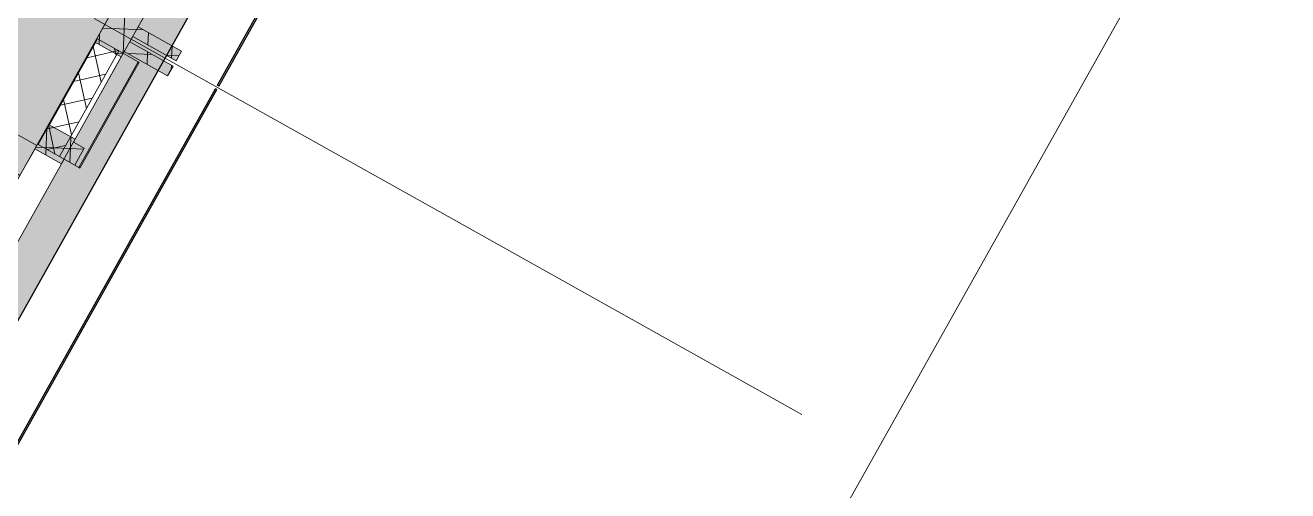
# Model space of a CAD drawing. Header units: metres. Extents: x -27.1 to 50.1, y 105.7 to 163.4.
# Drawn here: x 10.142 to 13.254, y 145.255 to 146.404 of the extents above; entities that cross this region are included whole.
import ezdxf

# ---------------------------------------------------------------- set-up
doc = ezdxf.new("R2010")
doc.units = ezdxf.units.M
doc.header["$MEASUREMENT"] = 0
for name, pattern in [('Achse', [0.0023, 0.0015, -0.0008]), ('Punktlinie', [0.0035, 0, -0.0035]), ('Strichlinie_ eng', [0.0023, 0.0015, -0.0008]), ('Wipeout_Contour', [1, 0, -1])]:
    doc.linetypes.add(name, pattern=pattern)
for name, color, linetype in [('00  Raster Ausbau', 7, 'Continuous'), ('10  Fassade', 7, 'Continuous'), ('10  Fassade_Deckschraffur', 7, 'Continuous'), ('10  Fassade_Schnittschraffur', 7, 'Continuous'), ('10  Wand Massiv_Deckschraffur', 7, 'Continuous'), ('10  Wand Massiv_Fenster', 7, 'Continuous'), ('Neubau_20  Deckenspiegel + Einbauten', 7, 'Continuous'), ('Neubau_40  Bemaßung 1_50 Achse', 7, 'Continuous')]:
    doc.layers.add(name, color=color, linetype=linetype)
pattern_1 = [(87.605446, (0, 0), (-0.059947608, 0.002506841), []), (177.605446, (0, 0), (0.002506841, 0.059947608), [])]

msp = doc.modelspace()

# ---------------------------------------------------------------- wipeouts: each hides what was drawn before it
at = {"color": 254, "linetype": 'Wipeout_Contour', "lineweight": 0, "ltscale": 557.174827}
msp.add_wipeout([(11.1047, 148.1939), (0.9449, 130.0612), (1.1155, 129.9656), (11.2753, 148.0983)], dxfattribs=at).dxf.layer = '10  Fassade_Deckschraffur'

# ---------------------------------------------------------------- next in the draw order: wipeouts: each hides what was drawn before it
at = {"color": 254, "linetype": 'Wipeout_Contour', "lineweight": 0, "ltscale": 556.471619}
msp.add_wipeout([(11.5016, 147.9715), (1.3418, 129.8388), (1.3994, 129.8065), (11.5592, 147.9392)], dxfattribs=at).dxf.layer = '10  Fassade_Deckschraffur'

# ---------------------------------------------------------------- next in the draw order: wipeouts: each hides what was drawn before it
at = {"color": 254, "linetype": 'Wipeout_Contour', "lineweight": 0, "ltscale": 556.861201}
msp.add_wipeout([(11.3404, 148.0618), (1.1805, 129.9291), (1.1832, 129.9277), (11.343, 148.0604)], dxfattribs=at).dxf.layer = '10  Fassade_Deckschraffur'

# ---------------------------------------------------------------- next in the draw order: wipeouts: each hides what was drawn before it
at = {"color": 254, "linetype": 'Wipeout_Contour', "lineweight": 0, "ltscale": 556.694508}
msp.add_wipeout([(1.1832, 129.9277), (1.3418, 129.8388), (11.5016, 147.9715), (11.343, 148.0604)], dxfattribs=at).dxf.layer = '10  Fassade_Deckschraffur'

# ---------------------------------------------------------------- next in the draw order: wipeouts: each hides what was drawn before it
at = {"color": 254, "linetype": 'Wipeout_Contour', "lineweight": 0, "ltscale": 556.924558}
msp.add_wipeout([(11.2844, 148.0932), (1.1246, 129.9605), (1.1778, 129.9307), (11.3376, 148.0634)], dxfattribs=at).dxf.layer = '10  Fassade_Deckschraffur'

# ---------------------------------------------------------------- next in the draw order: wipeouts: each hides what was drawn before it
at = {"color": 254, "linetype": 'Wipeout_Contour', "lineweight": 0, "ltscale": 556.984181}
msp.add_wipeout([(1.1246, 129.9605), (11.2844, 148.0932), (11.28, 148.0957), (1.1202, 129.963)], dxfattribs=at).dxf.layer = '10  Fassade_Deckschraffur'

# ---------------------------------------------------------------- next in the draw order: wipeouts: each hides what was drawn before it
at = {"color": 254, "linetype": 'Wipeout_Contour', "lineweight": 0, "ltscale": 556.993566}
msp.add_wipeout([(1.1155, 129.9656), (1.1202, 129.963), (11.28, 148.0957), (11.2753, 148.0983)], dxfattribs=at).dxf.layer = '10  Fassade_Deckschraffur'

# ---------------------------------------------------------------- next in the draw order: hatches: boundary and pattern name
at = {"layer": '10  Fassade_Schnittschraffur', "linetype": 'Continuous', "lineweight": 0, "true_color": 0xffffff}
msp.add_hatch(color=7, dxfattribs=at).paths.add_polyline_path([(10.5271, 146.3396), (10.4202, 146.3995), (10.4068, 146.3755), (10.5136, 146.3156)])
at = {"layer": '10  Fassade_Schnittschraffur', "linetype": 'Continuous', "lineweight": 13, "true_color": 0x000100}
h = msp.add_hatch(dxfattribs=at)
h.set_pattern_fill('Dämmung__hart_1_0001', color=98, style=0, pattern_type=2)
h.set_pattern_definition(pattern_1)
h.paths.add_polyline_path([(10.5271, 146.3396), (10.4202, 146.3995), (10.4068, 146.3755), (10.5136, 146.3156)])
at = {"layer": '10  Wand Massiv_Deckschraffur', "linetype": 'Continuous', "lineweight": 0, "true_color": 0xffffff}
msp.add_hatch(color=7, dxfattribs=at).paths.add_polyline_path([(1.272, 129.8779), (11.4318, 148.0106), (11.2573, 148.1084), (11.1047, 148.1939), (0.9448, 130.0612), (1.0975, 129.9757)])

# ---------------------------------------------------------------- next in the draw order: linework, layer by layer
at = {"layer": '00  Raster Ausbau', "color": 251, "linetype": 'Achse', "lineweight": 18, "ltscale": 1000, "true_color": 0x5f5f5f}
msp.add_line((11.1839, 145.9315), (12.0563, 145.4427), dxfattribs=at)
at = {"layer": '10  Fassade', "color": 255, "linetype": 'Punktlinie', "lineweight": 18, "ltscale": 1000}
msp.add_line((11.2573, 148.1084), (1.0975, 129.9757), dxfattribs=at)
at = {"layer": '10  Fassade', "color": 7, "linetype": 'Continuous', "lineweight": 13, "ltscale": 1000}
for p, q in [((10.4275, 146.4126), (10.4202, 146.3995)), ((10.4202, 146.3995), (10.5271, 146.3396)), ((10.4068, 146.3755), (10.3994, 146.3624)), ((10.4068, 146.3755), (10.5136, 146.3156)), ((10.3994, 146.3624), (10.5063, 146.3025)), ((10.5271, 146.3396), (10.5136, 146.3156)), ((10.5063, 146.3025), (10.4928, 146.2785)), ((10.287, 146.1004), (10.2636, 146.0586))]:
    msp.add_line(p, q, dxfattribs=at)
at = {"layer": '10  Fassade', "color": 255, "linetype": 'Punktlinie', "lineweight": 18, "ltscale": 1000, "flags": 128}
for points in [[(11.2753, 148.0983), (1.1155, 129.9656)], [(11.28, 148.0957), (1.1202, 129.963)], [(11.2844, 148.0932), (1.1246, 129.9605)], [(11.3376, 148.0634), (1.1778, 129.9307)], [(11.3404, 148.0618), (1.1805, 129.9291)], [(11.343, 148.0604), (1.1832, 129.9277)], [(11.5016, 147.9715), (1.3418, 129.8388)], [(11.5592, 147.9392), (1.3994, 129.8065)]]:
    msp.add_lwpolyline(points, dxfattribs=at)
at = {"layer": '10  Fassade', "color": 7, "linetype": 'Strichlinie_ eng', "lineweight": 18, "ltscale": 1000, "flags": 128}
for points in [[(1.1237, 129.961), (1.545, 130.713), (1.7591, 131.0951), (2.2638, 131.9959), (2.419, 132.2728), (2.8648, 133.0685), (3.0789, 133.4506), (3.5836, 134.3513), (3.7388, 134.6283), (4.1846, 135.4239), (4.3987, 135.806), (4.9034, 136.7068), (5.0586, 136.9838), (5.5044, 137.7794), (5.7185, 138.1615), (6.2231, 139.0622), (6.3783, 139.3392), (6.8241, 140.1349), (7.0382, 140.517), (7.5429, 141.4177), (7.6981, 141.6947), (8.1439, 142.4903), (8.358, 142.8724), (8.8627, 143.7732), (9.0179, 144.0502), (9.4637, 144.8458), (9.6778, 145.2279), (10.1825, 146.1286), (10.3377, 146.4056), (10.7834, 147.2012), (10.9975, 147.5833), (11.2835, 148.0937)], [(1.1891, 129.9243), (1.6105, 130.6763), (1.8246, 131.0585), (2.3293, 131.9592), (2.4844, 132.2362), (2.9302, 133.0318), (3.1443, 133.4139), (3.649, 134.3147), (3.8042, 134.5916), (4.25, 135.3873), (4.4641, 135.7694), (4.9688, 136.6701), (5.124, 136.9471), (5.5698, 137.7427), (5.7839, 138.1248), (6.2886, 139.0256), (6.4438, 139.3026), (6.8896, 140.0982), (7.1037, 140.4803), (7.6083, 141.381), (7.7635, 141.658), (8.2093, 142.4537), (8.4234, 142.8358), (8.9281, 143.7365), (9.0833, 144.0135), (9.5291, 144.8091), (9.7432, 145.1912), (10.2479, 146.092), (10.4031, 146.369), (10.8489, 147.1646), (11.063, 147.5467), (11.3489, 148.057)], [(10.4202, 146.3995), (10.5271, 146.3396)], [(10.5136, 146.3156), (10.4068, 146.3755)], [(10.4928, 146.2785), (10.386, 146.3384)], [(10.3994, 146.3624), (10.5063, 146.3025)], [(10.5271, 146.3396), (10.5136, 146.3156)], [(10.5063, 146.3025), (10.4928, 146.2785)], [(10.2608, 146.1151), (10.287, 146.1004)], [(10.287, 146.1004), (10.2636, 146.0586)], [(10.2636, 146.0586), (10.2374, 146.0732)]]:
    msp.add_lwpolyline(points, dxfattribs=at)
at = {"layer": '10  Wand Massiv_Fenster', "color": 7, "linetype": 'Continuous', "lineweight": 25, "ltscale": 1000}
msp.add_line((11.4318, 148.0106), (1.272, 129.8779), dxfattribs=at)

# ---------------------------------------------------------------- next in the draw order: wipeouts: each hides what was drawn before it
at = {"color": 254, "linetype": 'Wipeout_Contour', "lineweight": 0, "ltscale": 591.441087}
msp.add_wipeout([(11.9306, 148.6021), (10.6157, 146.2553), (10.6192, 146.2534), (11.934, 148.6001)], dxfattribs=at).dxf.layer = '10  Fassade_Deckschraffur'
at = {"color": 254, "linetype": 'Wipeout_Contour', "lineweight": 0, "ltscale": 586.416165}
msp.add_wipeout([(10.3132, 146.362), (10.1993, 146.1587), (10.2648, 146.1221), (10.3786, 146.3253)], dxfattribs=at).dxf.layer = '10  Fassade_Deckschraffur'
at = {"color": 254, "linetype": 'Wipeout_Contour', "lineweight": 0, "ltscale": 584.023544}
msp.add_wipeout([(10.1656, 146.0985), (9.6998, 145.2671), (9.7652, 145.2305), (10.231, 146.0619)], dxfattribs=at).dxf.layer = '10  Fassade_Deckschraffur'

# ---------------------------------------------------------------- next in the draw order: hatches: boundary and pattern name
at = {"layer": '10  Fassade', "linetype": 'Continuous', "lineweight": 0, "true_color": 0xffffff}
for points in [[(10.3198, 146.3697), (10.3181, 146.3707), (10.172, 146.1099), (10.1737, 146.1089)], [(10.4228, 146.3121), (10.4202, 146.3135), (10.274, 146.0527), (10.2766, 146.0512)]]:
    msp.add_hatch(color=7, dxfattribs=at).paths.add_polyline_path(points)
at = {"layer": '10  Fassade', "linetype": 'Continuous', "lineweight": 13, "true_color": 0x000100}
h = msp.add_hatch(dxfattribs=at)
h.set_pattern_fill('Dämmung__hart_2_0001', color=98, style=0, pattern_type=2)
h.set_pattern_definition([(102.605446, (0, 0), (0.048794801, 0.0109118), []), (192.605446, (0, 0), (-0.0109118, 0.048794801), [])])
h.paths.add_polyline_path([(10.3722, 146.3404), (10.3198, 146.3697), (10.1737, 146.1089), (10.226, 146.0796)])
at = {"layer": '10  Fassade_Schnittschraffur', "linetype": 'Continuous', "lineweight": 0, "true_color": 0xffffff}
for points in [[(10.3786, 146.3253), (10.386, 146.3384), (10.3994, 146.3624), (10.4068, 146.3755), (10.4202, 146.3995), (10.4275, 146.4126), (10.3621, 146.4492), (10.3132, 146.362)], [(10.4928, 146.2785), (10.5063, 146.3025), (10.3994, 146.3624), (10.386, 146.3384)], [(10.231, 146.0619), (10.2374, 146.0732), (10.2608, 146.1151), (10.2648, 146.1221), (10.1993, 146.1587), (10.1656, 146.0985)], [(10.1288, 146.0329), (10.1704, 146.1071), (10.118, 146.1364), (10.0765, 146.0623)], [(10.2374, 146.0732), (10.2636, 146.0586), (10.287, 146.1004), (10.2608, 146.1151)], [(10.1655, 146.0984), (10.2309, 146.0617), (10.1656, 146.0985)]]:
    msp.add_hatch(color=7, dxfattribs=at).paths.add_polyline_path(points)
at = {"layer": '10  Fassade_Schnittschraffur', "linetype": 'Continuous', "lineweight": 13, "true_color": 0x000100}
h = msp.add_hatch(dxfattribs=at)
h.set_pattern_fill('Dämmung__hart_1_0001', color=98, style=0, pattern_type=2)
h.set_pattern_definition(pattern_1)
h.paths.add_polyline_path([(10.3786, 146.3253), (10.386, 146.3384), (10.3994, 146.3624), (10.4068, 146.3755), (10.4202, 146.3995), (10.4275, 146.4126), (10.3621, 146.4492), (10.3132, 146.362)])
h = msp.add_hatch(dxfattribs=at)
h.set_pattern_fill('Dämmung__hart_1_0001', color=98, style=0, pattern_type=2)
h.set_pattern_definition(pattern_1)
h.paths.add_polyline_path([(10.4928, 146.2785), (10.5063, 146.3025), (10.3994, 146.3624), (10.386, 146.3384)])
h = msp.add_hatch(dxfattribs=at)
h.set_pattern_fill('Dämmung__hart_1_0001', color=98, style=0, pattern_type=2)
h.set_pattern_definition(pattern_1)
h.paths.add_polyline_path([(10.231, 146.0619), (10.2374, 146.0732), (10.2608, 146.1151), (10.2648, 146.1221), (10.1993, 146.1587), (10.1656, 146.0985)])
h = msp.add_hatch(dxfattribs=at)
h.set_pattern_fill('Dämmung__hart_1_0001', color=98, style=0, pattern_type=2)
h.set_pattern_definition(pattern_1)
h.paths.add_polyline_path([(10.2374, 146.0732), (10.2636, 146.0586), (10.287, 146.1004), (10.2608, 146.1151)])

# ---------------------------------------------------------------- next in the draw order: linework, layer by layer
at = {"layer": '10  Fassade', "color": 7, "linetype": 'Continuous', "lineweight": 13, "ltscale": 1000}
for p, q in [((10.3621, 146.4492), (10.3132, 146.362)), ((10.3132, 146.362), (10.3786, 146.3253)), ((10.386, 146.3384), (10.3786, 146.3253)), ((10.386, 146.3384), (10.4928, 146.2785)), ((10.1993, 146.1587), (10.1656, 146.0985)), ((10.1993, 146.1587), (10.2648, 146.1221)), ((10.2648, 146.1221), (10.2608, 146.1151)), ((10.2608, 146.1151), (10.287, 146.1004)), ((10.1656, 146.0985), (10.231, 146.0619)), ((10.2374, 146.0732), (10.231, 146.0619)), ((10.2374, 146.0732), (10.2636, 146.0586))]:
    msp.add_line(p, q, dxfattribs=at)
at = {"layer": '10  Fassade', "color": 7, "linetype": 'Continuous', "lineweight": 18, "ltscale": 1000, "flags": 128}
for points in [[(10.3198, 146.3697), (10.1737, 146.1089), (10.172, 146.1099), (10.3181, 146.3707)], [(10.3722, 146.3404), (10.226, 146.0796), (10.1737, 146.1089), (10.3198, 146.3697)], [(10.4202, 146.3135), (10.274, 146.0527), (10.226, 146.0796), (10.3722, 146.3404)], [(10.4228, 146.3121), (10.2766, 146.0512), (10.274, 146.0527), (10.4202, 146.3135)], [(10.1288, 146.0329), (10.0765, 146.0623), (10.118, 146.1364), (10.1704, 146.1071)], [(10.1656, 146.0985), (10.2309, 146.0617)]]:
    msp.add_lwpolyline(points, close=True, dxfattribs=at)
for points in [[(10.1993, 146.1587), (10.3132, 146.362)], [(10.2648, 146.1221), (10.3786, 146.3253)], [(9.6998, 145.2671), (10.1656, 146.0985)], [(9.7652, 145.2305), (10.231, 146.0619)]]:
    msp.add_lwpolyline(points, dxfattribs=at)

# ---------------------------------------------------------------- next in the draw order: wipeouts: each hides what was drawn before it
at = {"color": 254, "linetype": 'Wipeout_Contour', "lineweight": 0, "ltscale": 581.662112}
msp.add_wipeout([(10.6108, 146.2466), (9.2959, 143.8999), (9.2994, 143.8979), (10.6143, 146.2446)], dxfattribs=at).dxf.layer = '10  Fassade_Deckschraffur'

# ---------------------------------------------------------------- next in the draw order: linework, layer by layer
at = {"layer": '00  Raster Ausbau', "color": 251, "linetype": 'Achse', "lineweight": 18, "ltscale": 1000, "true_color": 0x5f5f5f}
msp.add_line((11.1839, 145.9315), (10.3115, 146.4203), dxfattribs=at)
at = {"layer": '10  Fassade', "color": 7, "linetype": 'Continuous', "lineweight": 25, "ltscale": 1000, "flags": 128}
for points in [[(10.6157, 146.2553), (11.9306, 148.6021)], [(10.6192, 146.2534), (11.934, 148.6001)], [(9.2959, 143.8999), (10.6108, 146.2466)], [(9.2994, 143.8979), (10.6143, 146.2446)], [(10.6143, 146.2446), (10.6108, 146.2466)], [(10.6192, 146.2534), (10.6157, 146.2553)]]:
    msp.add_lwpolyline(points, dxfattribs=at)

# ---------------------------------------------------------------- next in the draw order: wipeouts: each hides what was drawn before it
at = {"color": 254, "linetype": 'Wipeout_Contour', "lineweight": 0, "ltscale": 576.481469}
msp.add_wipeout([(11.093, 148.1833), (11.0144, 148.2273), (6.1288, 139.5077), (6.2074, 139.4637)], dxfattribs=at).dxf.layer = 'Neubau_20  Deckenspiegel + Einbauten'

# ---------------------------------------------------------------- next in the draw order: linework, layer by layer
at = {"layer": 'Neubau_40  Bemaßung 1_50 Achse', "color": 7, "linetype": 'Continuous', "lineweight": 13, "ltscale": 1000}
msp.add_line((10.9153, 142.987), (15.7769, 151.6636), dxfattribs=at)

doc.saveas('drawing.dxf')
